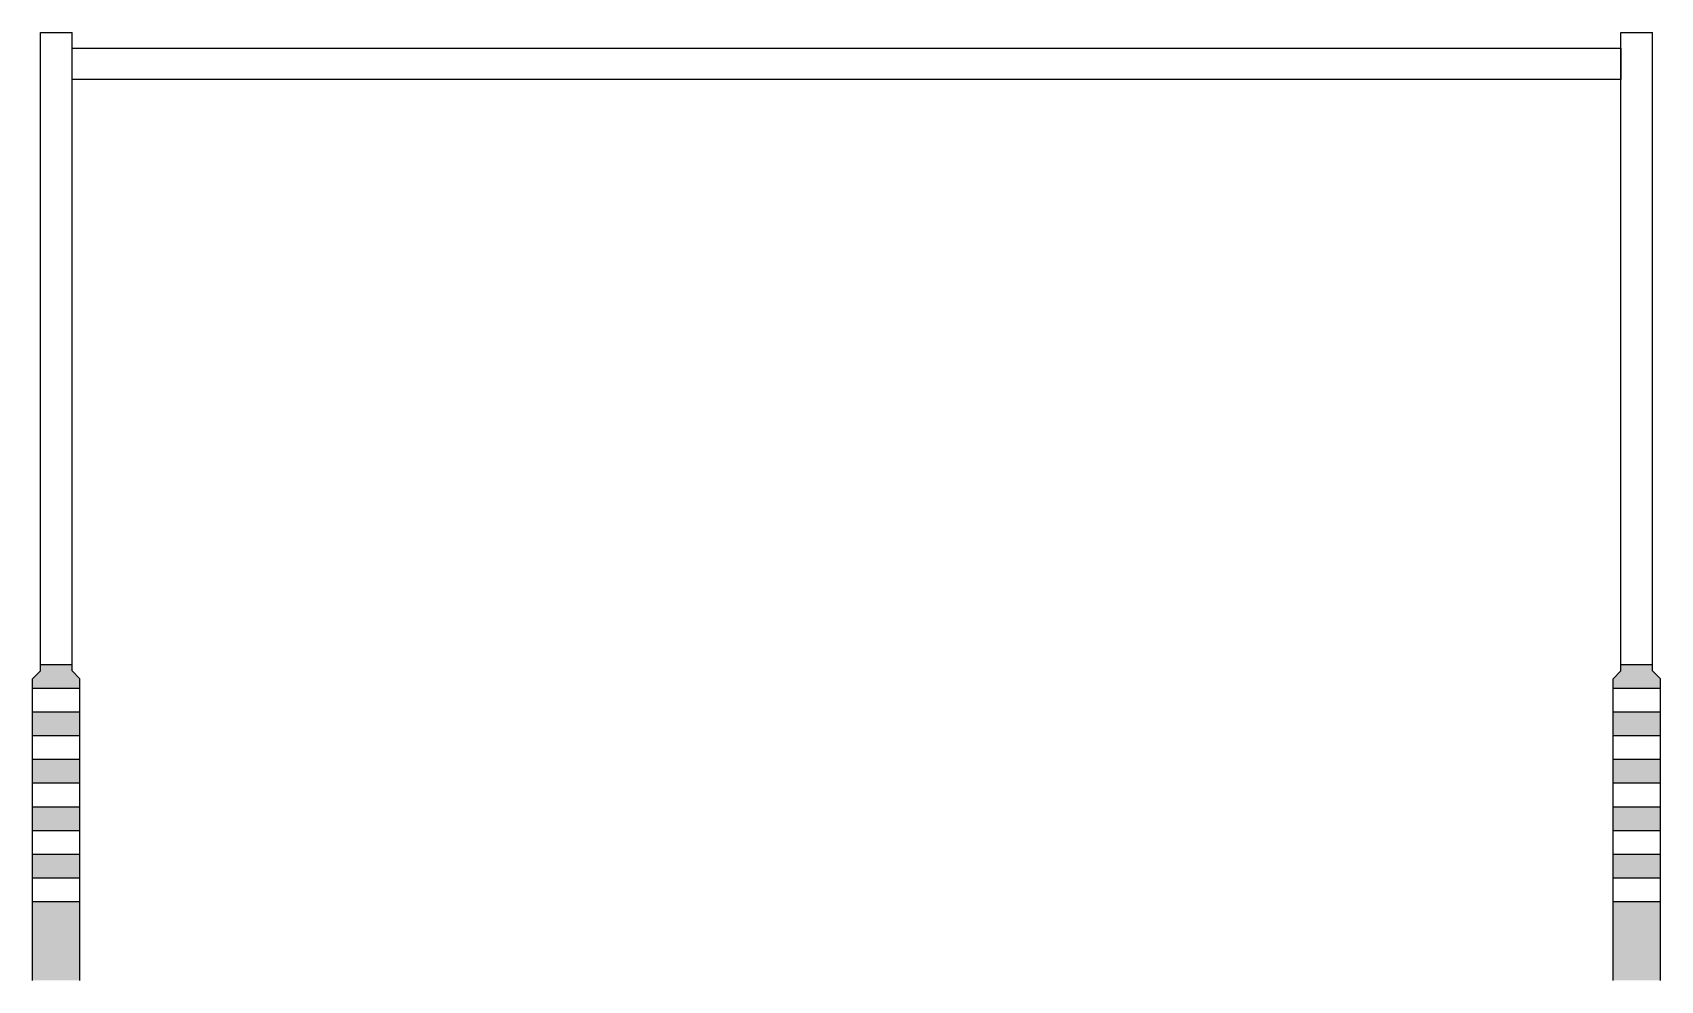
# Model space of a CAD drawing. Extents: x -0.3 to 10, y 0 to 6.
import ezdxf

# ---------------------------------------------------------------- set-up
doc = ezdxf.new("R2010")
doc.units = 0
doc.header["$LTSCALE"] = 0.0006
doc.header["$MEASUREMENT"] = 0
doc.layers.get('0').update_dxf_attribs({"linetype": 'CONTINUOUS'})

msp = doc.modelspace()

# ---------------------------------------------------------------- linework, layer by layer
for points in [[(-0.25, 1.959), (-0.25, 6)], [(-0.25, 6), (-0.05, 6)], [(-0.05, 1.959), (-0.05, 6)], [(9.75, 1.959), (9.75, 6)], [(9.75, 6), (9.95, 6)], [(9.95, 1.959), (9.95, 6)], [(-0.05, 5.902), (9.75, 5.902), (9.75, 5.702), (-0.05, 5.702)], [(-0.3, 1.909), (-0.25, 1.959)], [(-0.25, 2), (-0.05, 2)], [(0, 1.909), (-0.05, 1.959)], [(9.7, 1.909), (9.75, 1.959)], [(9.75, 2), (9.95, 2)], [(10, 1.909), (9.95, 1.959)], [(-0.3, 0), (-0.3, 1.909)], [(0, 0), (0, 1.909)], [(9.7, 0), (9.7, 1.909)], [(10, 0), (10, 1.909)], [(-0.3, 1.85), (0, 1.85)], [(9.7, 1.85), (10, 1.85)], [(-0.3, 1.7), (0, 1.7)], [(9.7, 1.7), (10, 1.7)], [(-0.3, 1.55), (0, 1.55)], [(9.7, 1.55), (10, 1.55)], [(-0.3, 1.4), (0, 1.4)], [(9.7, 1.4), (10, 1.4)], [(-0.3, 1.25), (0, 1.25)], [(9.7, 1.25), (10, 1.25)], [(-0.3, 1.1), (0, 1.1)], [(9.7, 1.1), (10, 1.1)], [(-0.3, 0.95), (0, 0.95)], [(9.7, 0.95), (10, 0.95)], [(-0.3, 0.8), (0, 0.8)], [(9.7, 0.8), (10, 0.8)], [(-0.3, 0.65), (0, 0.65)], [(9.7, 0.65), (10, 0.65)], [(-0.3, 0.5), (0, 0.5)], [(9.7, 0.5), (10, 0.5)]]:
    msp.add_lwpolyline(points)
for points in [[(-0.25, 1.959), (-0.05, 1.959), (-0.3, 1.909), (0, 1.909)], [(-0.25, 2), (-0.05, 2), (-0.25, 1.959), (-0.05, 1.959)], [(9.75, 1.959), (9.95, 1.959), (9.7, 1.909), (10, 1.909)], [(9.75, 2), (9.95, 2), (9.75, 1.959), (9.95, 1.959)], [(-0.3, 1.909), (0, 1.909), (-0.3, 1.85), (0, 1.85)], [(9.7, 1.909), (10, 1.909), (9.7, 1.85), (10, 1.85)], [(-0.3, 1.7), (-0.3, 1.55), (0, 1.7), (0, 1.55)], [(9.7, 1.7), (9.7, 1.55), (10, 1.7), (10, 1.55)], [(-0.3, 1.4), (-0.3, 1.25), (0, 1.4), (0, 1.25)], [(9.7, 1.4), (9.7, 1.25), (10, 1.4), (10, 1.25)], [(-0.3, 1.1), (-0.3, 0.95), (0, 1.1), (0, 0.95)], [(9.7, 1.1), (9.7, 0.95), (10, 1.1), (10, 0.95)], [(-0.3, 0.8), (0, 0.8), (-0.3, 0.65), (0, 0.65)], [(9.7, 0.8), (10, 0.8), (9.7, 0.65), (10, 0.65)], [(-0.3, 0.5), (0, 0.5), (-0.3, 0), (0, 0)], [(9.7, 0.5), (10, 0.5), (9.7, 0), (10, 0)]]:
    msp.add_solid(points)

doc.saveas('drawing.dxf')
